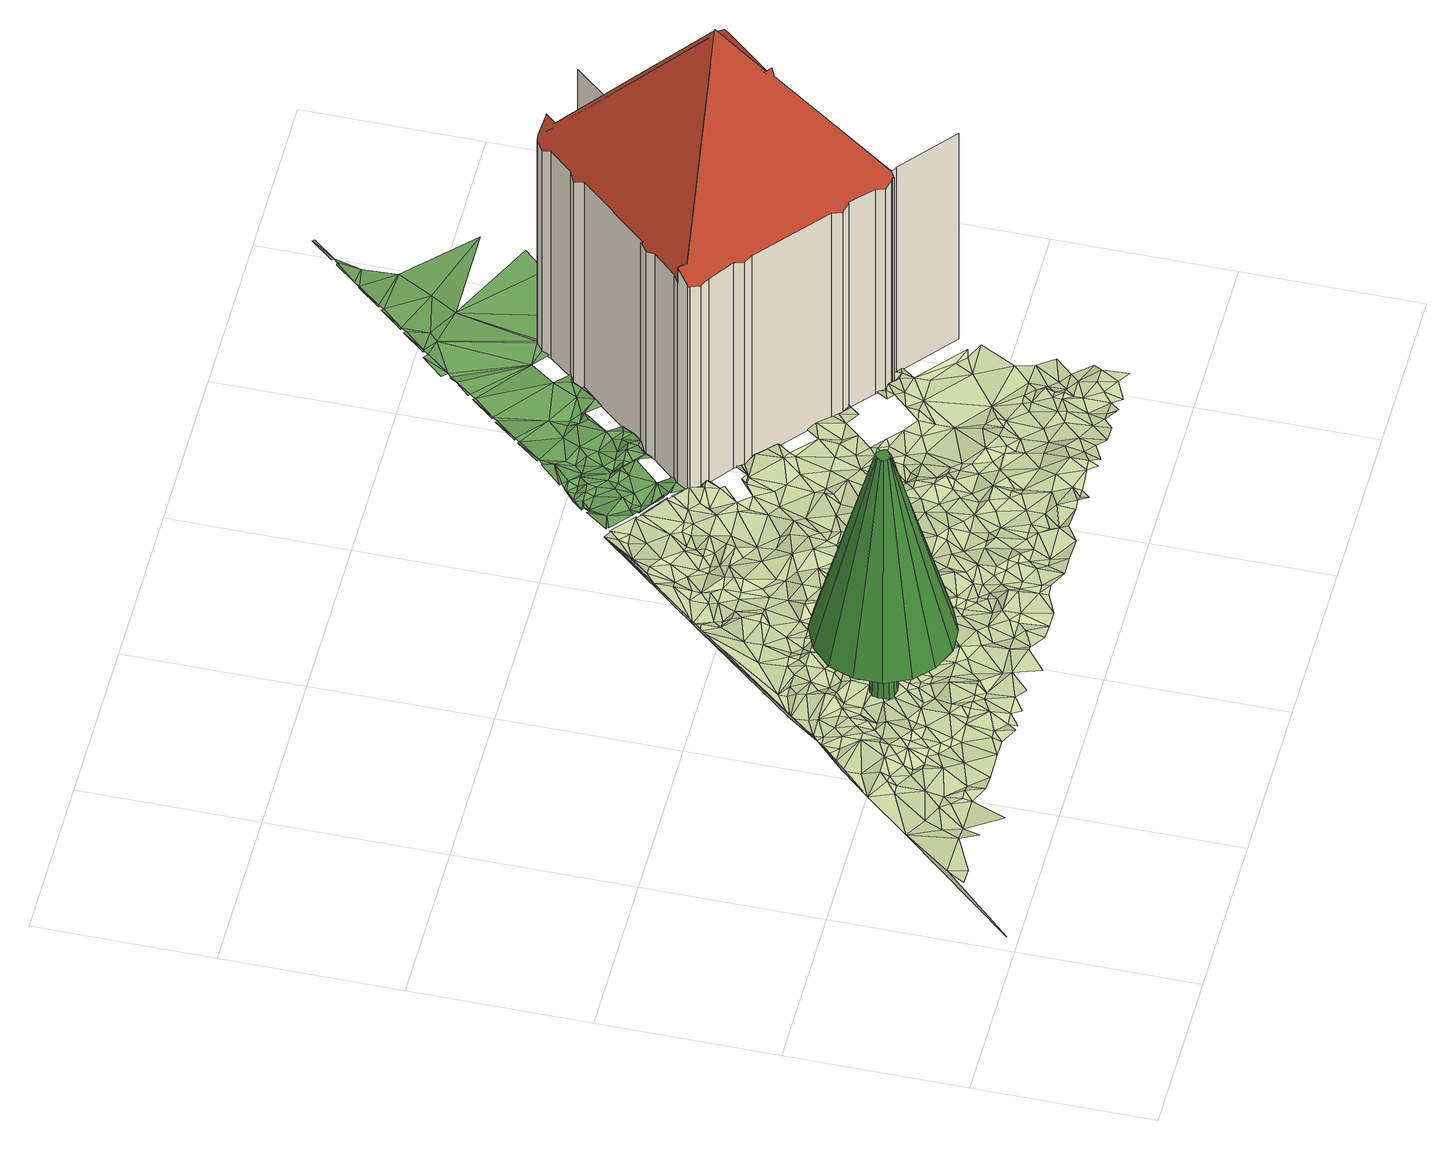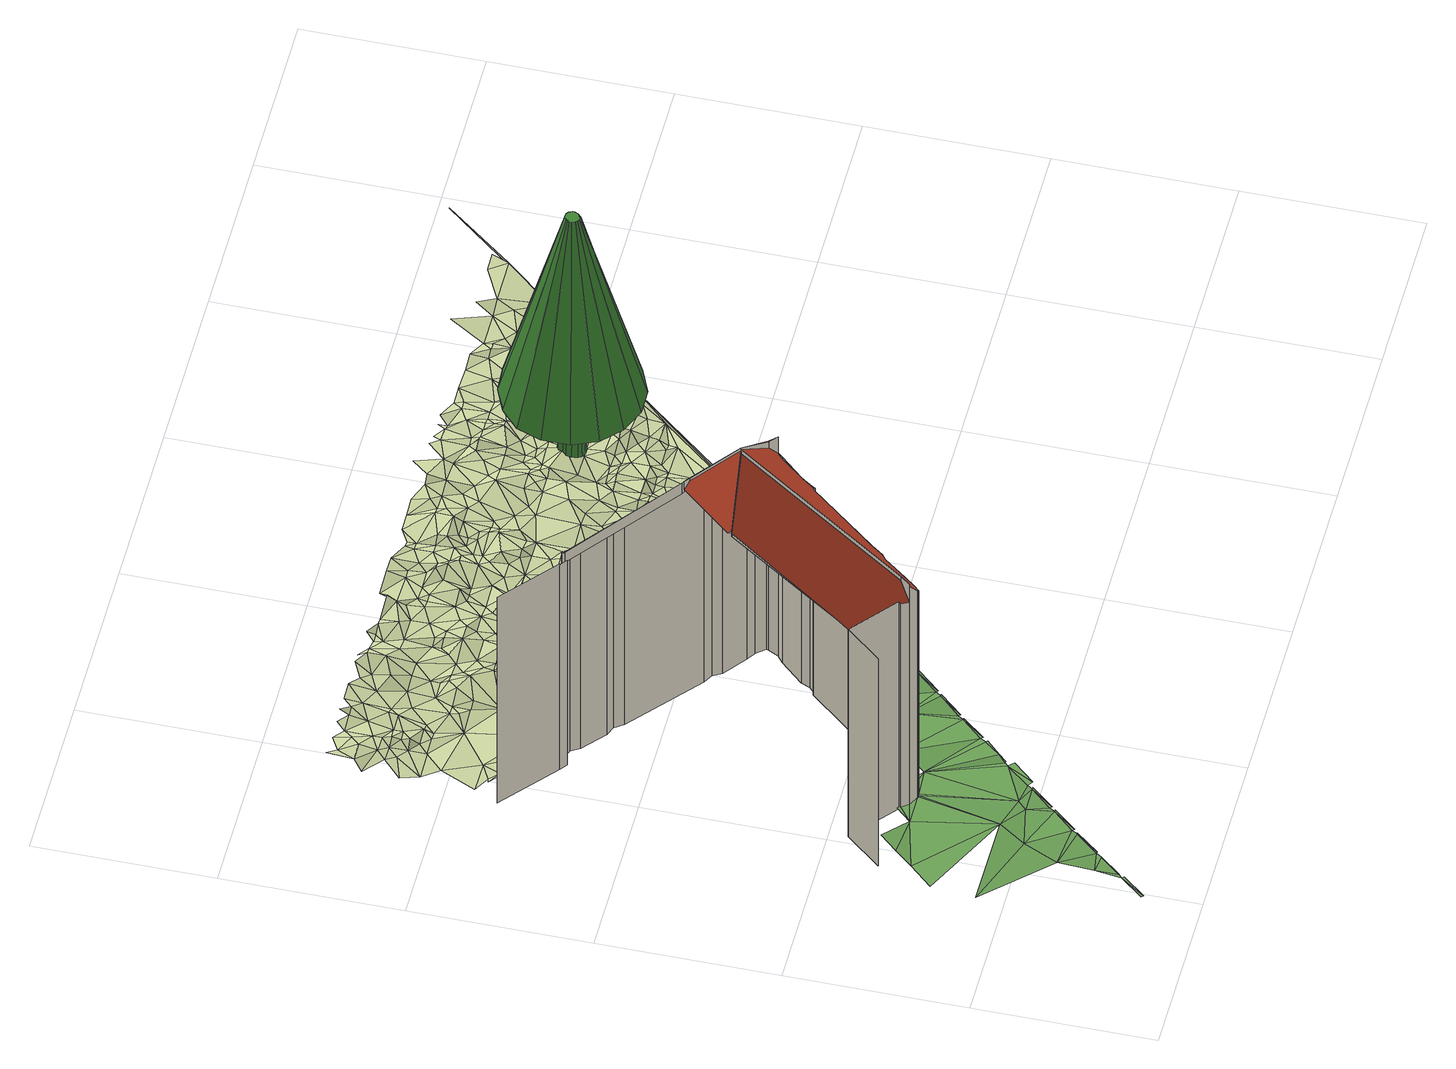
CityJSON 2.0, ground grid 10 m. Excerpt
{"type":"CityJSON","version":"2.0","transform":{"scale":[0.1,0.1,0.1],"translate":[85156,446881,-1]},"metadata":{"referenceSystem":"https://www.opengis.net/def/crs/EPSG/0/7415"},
"CityObjects":{
"tree1":{"type":"SolitaryVegetationObject","geometry":[{"type":"MultiSurface","lod":"2","boundaries":[[[0,1,2,3,4,5,6,7,8,9,10,11,12,13,14,15]],[[16,17,4,3]],[[17,18,5,4]],[[18,19,6,5]],[[19,20,7,6]],[[21,22,9,8]],[[22,23,10,9]],[[23,24,11,10]],[[24,25,12,11]],[[25,26,13,12]],[[26,27,14,13]],[[27,28,15,14]],[[28,29,0,15]],[[29,30,1,0]],[[30,31,2,1]],[[31,16,3,2]],[[19,18,17,16,31,30,29,28,27,26,25,24,23,22,21,20]],[[20,21,8,7]],[[32,33,34,35,36,37,38,39,40,41,42,43,44,45,46,47]],[[48,49,36,35]],[[49,50,37,36]],[[50,51,38,37]],[[51,52,39,38]],[[52,53,40,39]],[[53,54,41,40]],[[54,55,42,41]],[[55,56,43,42]],[[56,57,44,43]],[[57,58,45,44]],[[58,59,46,45]],[[59,60,47,46]],[[60,61,32,47]],[[61,62,33,32]],[[62,63,34,33]],[[63,48,35,34]],[[51,50,49,48,63,62,61,60,59,58,57,56,55,54,53,52]]]}]},
"building1":{"type":"Building","attributes":{"b3_dak_type":"slanted","b3_h_dak_50p":20.15,"b3_h_dak_70p":21.5,"b3_h_dak_max":52.27,"b3_h_dak_min":1.05,"b3_h_maaiveld":0.002,"b3_kas_warenhuis":false,"b3_mutatie_ahn3_ahn4":false,"b3_reconstructie_onvolledig":false,"b3_rmse_lod12":3.56,"b3_rmse_lod13":2.85,"b3_rmse_lod22":0.467,"b3_val3dity_lod12":"[]","b3_val3dity_lod13":"[]","b3_val3dity_lod22":"[303]","b3_volume_lod12":169744.66,"b3_volume_lod13":169475.98,"b3_volume_lod22":160186.91,"geconstateerd":false,"oorspronkelijkbouwjaar":1945,"status":"Pand in gebruik"},"children":["building1-1"]},
"building1-1":{"type":"BuildingPart","parents":["building1"],"geometry":[{"type":"MultiSurface","lod":"2.2","boundaries":[[[64,65,66,67]],[[68,65,64]],[[67,66,69,70]],[[71,72,73,65,68]],[[70,69,74,75]],[[76,77,72,71]],[[78,79,73,72]],[[75,74,80,81]],[[81,80,82,83]],[[84,85,79,78]],[[83,82,86,87]],[[88,89,85,84]],[[90,91,89,88]],[[92,93,91,90]],[[87,86,94,95]],[[96,97,98,99,76,71,68,64,67,70,75,81,83,87,95,100,101,102,103,104,105,106,107,108]],[[95,94,109,100]],[[99,110,77,76]],[[100,109,111,101]],[[112,113,93,92]],[[101,111,102]],[[102,111,114,103]],[[103,114,115,104]],[[104,115,116,105]],[[105,116,117,106]],[[106,117,118,107]],[[107,118,119,120,108]],[[121,122,123,124,112,92,90,88,84,78,72,77,110,125,126,127,128,129,130]],[[120,119,131,132]],[[132,131,133,134]],[[124,135,113,112]],[[134,133,136]],[[108,120,137,96]],[[123,138,135,124]],[[96,137,139,140,97]],[[97,140,141,98]],[[136,133,142,143]],[[98,141,144,110,99]],[[122,145,138,123]],[[110,144,146,147,125]],[[121,148,145,122]],[[140,149,150,144,141]],[[130,151,148,121]],[[150,152,146,144]],[[129,153,151,130]],[[128,154,153,129]],[[125,147,155,126]],[[127,156,154,128]],[[126,155,156,127]],[[157,158,156,155]],[[159,160,158,157]],[[161,159,157,155,147,146,152,162]],[[149,152,150]],[[163,152,164]],[[152,163,162]],[[161,165,160,159]],[[166,167,165,161]]],"semantics":{"surfaces":[{"type":"WallSurface","on_footprint_edge":true},{"type":"WallSurface","on_footprint_edge":false},{"type":"RoofSurface"}],"values":[0,0,0,0,0,1,0,0,0,0,0,0,0,0,0,2,0,1,0,0,0,0,0,0,0,0,0,2,0,0,0,0,1,0,1,1,0,1,0,1,0,2,0,1,0,0,1,0,0,0,0,2,1,1,1,0,0]}}]},
"landuse1":{"type":"LandUse","attributes":{"3df_class":"Terrain","bgt_fysiekvoorkomen":"open verharding","bgt_status":"bestaand","identificatienamespace":"NL.IMGeo","onbegroeidterreindeeloptalud":"false","relatievehoogteligging":0,"aantal_punten":0},"geometry":[{"type":"MultiSurface","lod":"1.2","boundaries":[[[168,169,170]],[[171,170,172]],[[173,170,171]],[[168,170,173]],[[174,173,175]],[[176,168,173]],[[174,176,173]],[[168,176,177]],[[178,176,174]],[[177,176,178]],[[179,180,174]],[[168,177,181]],[[174,182,178]],[[182,174,180]],[[181,183,168]],[[184,177,178]],[[182,185,178]],[[182,180,186]],[[184,181,177]],[[186,185,182]],[[184,178,185]],[[187,186,180]],[[187,185,186]],[[187,180,188]],[[185,187,189]],[[183,181,190]],[[188,189,187]],[[191,181,184]],[[191,190,181]],[[192,184,185]],[[188,193,189]],[[194,183,190]],[[195,191,184]],[[192,185,189]],[[196,190,191]],[[194,197,183]],[[196,191,195]],[[195,184,198]],[[196,194,190]],[[197,199,183]],[[198,184,192]],[[189,193,200]],[[192,189,200]],[[196,195,201]],[[202,194,196]],[[195,198,203]],[[204,183,199]],[[202,197,194]],[[201,195,203]],[[202,196,201]],[[203,198,205]],[[198,192,205]],[[206,200,193]],[[207,205,192]],[[203,208,201]],[[209,202,201]],[[192,200,210]],[[208,203,205]],[[197,211,199]],[[207,192,210]],[[209,201,208]],[[202,211,197]],[[204,199,212]],[[205,207,208]],[[211,212,199]],[[213,202,209]],[[200,206,214]],[[200,215,210]],[[208,207,216]],[[210,216,207]],[[213,209,208]],[[204,212,217]],[[213,218,202]],[[215,200,214]],[[217,212,219]],[[202,218,211]],[[208,216,220]],[[210,221,216]],[[219,212,211]],[[208,222,213]],[[210,215,221]],[[223,224,206]],[[222,208,220]],[[206,224,214]],[[217,225,204]],[[220,216,226]],[[216,221,226]],[[225,217,219]],[[213,227,218]],[[221,215,228]],[[225,229,204]],[[227,213,222]],[[214,228,215]],[[222,220,230]],[[218,227,211]],[[220,226,230]],[[219,211,231]],[[225,219,231]],[[223,232,224]],[[211,227,233]],[[234,229,225]],[[211,233,231]],[[221,235,226]],[[231,234,225]],[[236,214,224]],[[221,228,235]],[[228,214,236]],[[223,237,232]],[[238,227,222]],[[238,222,230]],[[229,234,239]],[[226,235,230]],[[240,233,227]],[[224,232,236]],[[231,241,234]],[[233,242,231]],[[240,227,238]],[[242,241,231]],[[240,242,233]],[[243,230,235]],[[237,244,232]],[[238,230,245]],[[230,243,245]],[[228,236,246]],[[229,239,247]],[[235,228,246]],[[248,239,234]],[[232,249,236]],[[241,248,234]],[[250,240,238]],[[242,240,251]],[[232,244,249]],[[250,251,240]],[[242,252,241]],[[253,236,249]],[[246,236,253]],[[239,248,254]],[[242,251,252]],[[244,255,256]],[[235,257,243]],[[241,258,248]],[[241,252,258]],[[239,254,247]],[[243,257,245]],[[249,244,256]],[[259,251,250]],[[235,246,257]],[[253,249,260]],[[238,261,250]],[[246,253,262]],[[245,261,238]],[[251,259,252]],[[253,260,262]],[[263,259,250]],[[248,258,264]],[[260,249,265]],[[264,258,252]],[[246,262,266]],[[252,259,264]],[[267,249,256]],[[262,260,265]],[[257,268,245]],[[261,263,250]],[[254,248,269]],[[266,262,265]],[[256,270,271]],[[267,265,249]],[[257,246,272]],[[246,266,272]],[[264,259,263]],[[248,264,273]],[[268,261,245]],[[267,256,271]],[[274,247,254]],[[275,266,265]],[[276,264,263]],[[257,272,277]],[[273,269,248]],[[275,265,267]],[[276,273,264]],[[257,277,278]],[[254,269,274]],[[257,278,268]],[[271,279,267]],[[275,267,279]],[[280,266,275]],[[266,280,272]],[[281,247,274]],[[261,282,263]],[[273,276,283]],[[277,272,284]],[[263,285,276]],[[247,281,286]],[[275,279,287]],[[273,283,269]],[[268,282,261]],[[286,288,247]],[[278,277,284]],[[280,275,287]],[[289,290,271]],[[291,274,269]],[[290,279,271]],[[282,285,263]],[[279,292,287]],[[283,276,293]],[[268,278,294]],[[283,295,269]],[[284,272,296]],[[272,280,296]],[[297,229,247]],[[291,269,295]],[[287,292,280]],[[298,278,284]],[[268,294,282]],[[276,285,293]],[[274,299,281]],[[281,300,286]],[[298,294,278]],[[299,274,291]],[[279,301,292]],[[288,286,300]],[[284,302,298]],[[280,292,303]],[[283,304,295]],[[302,284,296]],[[279,290,301]],[[299,300,281]],[[280,303,296]],[[293,304,283]],[[299,291,295]],[[282,305,285]],[[294,305,282]],[[303,292,306]],[[285,305,293]],[[292,301,306]],[[296,307,302]],[[307,296,303]],[[298,308,294]],[[302,308,298]],[[300,309,288]],[[310,295,304]],[[302,307,308]],[[311,299,295]],[[299,309,300]],[[303,306,312]],[[307,303,312]],[[293,313,304]],[[305,313,293]],[[310,311,295]],[[314,315,290]],[[308,316,294]],[[317,306,301]],[[318,305,294]],[[307,319,308]],[[297,247,288]],[[309,320,288]],[[301,290,321]],[[304,313,310]],[[307,312,319]],[[299,322,309]],[[311,322,299]],[[312,306,317]],[[319,323,308]],[[294,316,318]],[[308,323,316]],[[324,311,310]],[[325,288,320]],[[313,324,310]],[[290,315,321]],[[313,305,326]],[[327,319,312]],[[319,327,323]],[[322,320,309]],[[301,328,317]],[[326,305,318]],[[324,329,311]],[[330,316,323]],[[331,324,313]],[[301,321,328]],[[323,327,330]],[[312,317,332]],[[327,312,332]],[[333,322,311]],[[322,334,320]],[[331,329,324]],[[326,331,313]],[[316,335,318]],[[329,333,311]],[[316,330,335]],[[321,315,336]],[[337,330,327]],[[333,334,322]],[[334,338,320]],[[328,332,317]],[[339,329,331]],[[338,325,320]],[[326,318,335]],[[339,331,326]],[[332,340,327]],[[337,327,340]],[[297,288,325]],[[339,341,329]],[[329,341,333]],[[334,342,338]],[[321,336,343]],[[344,328,321]],[[335,330,345]],[[333,342,334]],[[345,330,337]],[[339,326,346]],[[338,342,347]],[[344,321,343]],[[338,348,325]],[[339,346,341]],[[345,337,340]],[[349,332,328]],[[333,350,342]],[[347,348,338]],[[335,351,326]],[[352,343,336]],[[341,353,333]],[[336,354,352]],[[342,350,347]],[[340,332,355]],[[344,349,328]],[[325,348,356]],[[346,353,341]],[[353,350,333]],[[351,346,326]],[[335,345,357]],[[345,340,355]],[[343,358,344]],[[350,359,347]],[[359,348,347]],[[357,351,335]],[[360,350,353]],[[352,361,343]],[[358,349,344]],[[354,362,352]],[[332,349,363]],[[353,346,364]],[[356,297,325]],[[350,360,359]],[[332,363,355]],[[343,365,358]],[[351,366,346]],[[361,365,343]],[[364,360,353]],[[346,366,364]],[[345,355,367]],[[352,362,361]],[[345,367,357]],[[348,368,356]],[[369,359,360]],[[364,369,360]],[[359,370,348]],[[371,349,358]],[[362,372,361]],[[373,229,297]],[[357,374,351]],[[361,372,365]],[[369,364,375]],[[364,366,375]],[[366,351,376]],[[365,377,358]],[[369,378,359]],[[370,368,348]],[[355,363,367]],[[371,363,349]],[[379,369,375]],[[380,297,356]],[[351,374,376]],[[366,376,375]],[[365,372,377]],[[378,370,359]],[[381,372,362]],[[378,369,379]],[[382,356,368]],[[377,383,358]],[[380,356,382]],[[383,371,358]],[[357,367,384]],[[385,379,375]],[[357,384,374]],[[375,376,386]],[[385,378,379]],[[387,376,374]],[[386,385,375]],[[388,367,363]],[[368,370,389]],[[390,297,380]],[[363,371,391]],[[383,392,371]],[[393,377,372]],[[370,378,394]],[[382,368,389]],[[395,380,382]],[[390,396,297]],[[376,387,386]],[[377,397,383]],[[398,378,385]],[[391,371,392]],[[395,399,380]],[[381,400,372]],[[401,390,380]],[[374,384,387]],[[389,370,394]],[[383,402,392]],[[388,363,391]],[[399,401,380]],[[403,395,382]],[[401,396,390]],[[389,403,382]],[[404,385,386]],[[403,399,395]],[[405,402,383]],[[406,391,392]],[[384,367,407]],[[398,385,404]],[[393,372,400]],[[405,383,397]],[[407,367,388]],[[397,377,408]],[[406,392,402]],[[409,386,387]],[[394,403,389]],[[398,410,378]],[[377,393,408]],[[410,394,378]],[[411,388,391]],[[391,406,411]],[[409,387,384]],[[404,386,409]],[[381,412,400]],[[413,401,399]],[[414,406,402]],[[401,415,396]],[[413,399,403]],[[414,402,405]],[[398,404,416]],[[411,417,388]],[[418,297,396]],[[419,403,394]],[[420,405,397]],[[410,398,416]],[[420,397,408]],[[409,384,421]],[[414,405,420]],[[417,407,388]],[[422,404,409]],[[408,393,423]],[[401,413,415]],[[423,393,400]],[[412,424,400]],[[411,406,425]],[[419,413,403]],[[415,426,396]],[[394,410,427]],[[428,416,404]],[[406,414,425]],[[407,429,384]],[[419,394,427]],[[430,423,400]],[[408,431,420]],[[430,400,424]],[[431,408,423]],[[429,421,384]],[[428,404,422]],[[432,417,411]],[[433,414,420]],[[422,409,434]],[[434,409,421]],[[435,410,416]],[[426,436,396]],[[437,423,430]],[[432,407,417]],[[437,431,423]],[[413,438,415]],[[433,420,431]],[[414,433,425]],[[435,416,428]],[[430,424,439]],[[440,419,427]],[[441,411,425]],[[442,413,419]],[[441,432,411]],[[415,443,426]],[[407,444,429]],[[396,436,418]],[[438,443,415]],[[413,442,438]],[[445,427,410]],[[446,433,431]],[[407,432,447]],[[440,427,448]],[[440,442,419]],[[437,430,449]],[[450,431,437]],[[434,421,451]],[[426,443,452]],[[407,453,444]],[[421,429,451]],[[407,447,453]],[[445,410,435]],[[439,449,430]],[[442,443,438]],[[450,446,431]],[[436,426,452]],[[445,448,427]],[[448,454,440]],[[455,428,422]],[[455,422,434]],[[456,442,440]],[[425,433,457]],[[444,458,429]],[[441,425,459]],[[460,447,432]],[[441,460,432]],[[440,454,456]],[[457,433,446]],[[461,443,442]],[[462,450,437]],[[455,435,428]],[[449,462,437]],[[451,429,458]],[[446,450,463]],[[444,453,464]],[[452,443,465]],[[466,454,448]],[[456,461,442]],[[459,425,457]],[[439,467,449]],[[436,452,468]],[[458,444,464]],[[469,434,451]],[[470,460,441]],[[446,463,457]],[[459,470,441]],[[448,445,466]],[[471,445,435]],[[472,467,439]],[[436,468,418]],[[450,473,463]],[[474,443,461]],[[450,462,473]],[[469,455,434]],[[447,475,453]],[[452,465,468]],[[447,460,475]],[[455,471,435]],[[373,297,418]],[[462,449,476]],[[449,467,476]],[[451,458,469]],[[477,456,454]],[[453,478,464]],[[443,474,465]],[[456,477,461]],[[418,468,479]],[[464,478,458]],[[475,460,470]],[[462,480,473]],[[481,467,472]],[[476,480,462]],[[482,470,459]],[[482,459,457]],[[481,476,467]],[[454,466,483]],[[453,475,478]],[[463,484,457]],[[466,445,485]],[[474,461,486]],[[463,473,484]],[[468,487,479]],[[445,471,485]],[[486,461,477]],[[468,465,488]],[[480,489,473]],[[454,483,477]],[[490,465,474]],[[482,475,470]],[[469,458,491]],[[455,469,492]],[[493,480,476]],[[493,476,481]],[[458,478,491]],[[487,468,488]],[[471,455,494]],[[465,490,488]],[[495,481,472]],[[496,482,457]],[[490,474,497]],[[474,486,497]],[[473,489,484]],[[466,485,483]],[[489,480,493]],[[484,496,457]],[[469,498,492]],[[455,492,494]],[[485,471,494]],[[479,487,499]],[[487,488,500]],[[469,491,498]],[[497,501,490]],[[502,478,475]],[[477,483,503]],[[479,373,418]],[[482,504,475]],[[490,505,488]],[[477,506,486]],[[507,493,481]],[[499,487,500]],[[486,508,497]],[[493,509,489]],[[510,491,478]],[[496,504,482]],[[511,484,489]],[[501,505,490]],[[488,505,500]],[[495,512,481]],[[477,503,506]],[[489,509,511]],[[513,496,484]],[[514,483,485]],[[508,501,497]],[[478,502,510]],[[492,515,494]],[[492,498,515]],[[475,504,516]],[[512,507,481]],[[491,510,498]],[[502,475,516]],[[511,513,484]],[[517,503,483]],[[518,508,486]],[[507,509,493]],[[518,486,506]],[[485,494,519]],[[500,520,499]],[[479,499,373]],[[517,483,514]],[[508,521,501]],[[522,504,496]],[[523,505,501]],[[513,524,496]],[[525,494,515]],[[521,523,501]],[[498,510,526]],[[506,503,517]],[[511,527,513]],[[512,495,528]],[[514,485,529]],[[507,530,509]],[[505,531,500]],[[509,532,511]],[[519,494,525]],[[522,496,524]],[[533,505,523]],[[510,502,526]],[[504,522,516]],[[515,498,534]],[[529,485,519]],[[530,532,509]],[[531,520,500]],[[511,532,527]],[[520,535,499]],[[536,507,512]],[[527,524,513]],[[498,526,534]],[[537,521,508]],[[507,538,530]],[[539,502,516]],[[518,537,508]],[[499,535,540]],[[537,523,521]],[[536,538,507]],[[517,514,541]],[[505,533,531]],[[525,515,542]],[[518,506,543]],[[543,506,517]],[[538,532,530]],[[519,525,544]],[[373,499,540]],[[514,529,541]],[[545,533,523]],[[546,526,502]],[[547,512,528]],[[515,534,542]],[[548,536,512]],[[549,522,524]],[[544,525,550]],[[520,551,535]],[[539,546,502]],[[522,552,516]],[[543,537,518]],[[537,545,523]],[[525,542,550]],[[527,553,524]],[[532,553,527]],[[548,538,536]],[[540,535,551]],[[526,554,534]],[[533,555,531]],[[552,539,516]],[[545,555,533]],[[519,556,529]],[[519,544,556]],[[557,532,538]],[[554,526,546]],[[524,553,549]],[[551,558,540]],[[529,556,541]],[[540,558,373]],[[559,548,512]],[[522,549,560]],[[512,547,559]],[[531,561,520]],[[562,517,541]],[[551,520,561]],[[532,563,553]],[[545,537,564]],[[548,557,538]],[[534,565,542]],[[517,566,543]],[[551,567,558]],[[544,550,568]],[[532,557,563]],[[560,552,522]],[[550,542,565]],[[555,569,531]],[[545,564,555]],[[570,534,554]],[[546,539,571]],[[554,546,572]],[[543,573,537]],[[568,556,544]],[[549,553,560]],[[571,539,552]],[[567,551,574]],[[555,564,569]],[[573,564,537]],[[534,570,565]],[[556,562,541]],[[571,572,546]],[[568,550,565]],[[575,559,547]],[[569,576,531]],[[554,572,570]],[[566,517,562]],[[553,563,577]],[[561,574,551]],[[561,531,576]],[[557,578,563]],[[566,573,543]],[[548,579,557]],[[559,579,548]],[[553,580,560]],[[581,552,560]],[[577,582,553]],[[583,570,572]],[[569,564,584]],[[572,571,583]],[[563,578,577]],[[585,556,568]],[[553,582,580]],[[586,587,575]],[[588,571,552]],[[584,564,573]],[[589,559,575]],[[557,590,578]],[[581,588,552]],[[580,581,560]],[[591,565,570]],[[562,556,585]],[[557,579,590]],[[589,575,587]],[[569,592,576]],[[586,593,587]],[[570,583,594]],[[589,579,559]],[[583,571,594]],[[568,565,595]],[[592,569,584]],[[577,596,582]],[[597,566,562]],[[578,596,577]],[[566,598,573]],[[592,599,576]],[[600,584,573]],[[582,601,580]],[[588,594,571]],[[578,590,602]],[[603,600,573]],[[589,587,593]],[[603,573,598]],[[597,598,566]],[[580,604,581]],[[596,578,602]],[[596,601,582]],[[591,595,565]],[[605,585,568]],[[579,606,590]],[[581,607,588]],[[590,606,602]],[[601,604,580]],[[599,592,608]],[[597,562,609]],[[562,585,609]],[[581,604,607]],[[588,610,594]],[[611,591,570]],[[612,592,584]],[[602,613,596]],[[606,613,602]],[[568,595,605]],[[589,614,579]],[[609,598,597]],[[594,611,570]],[[615,589,593]],[[588,607,610]],[[606,579,614]],[[616,584,600]],[[617,603,598]],[[600,603,618]],[[601,619,604]],[[612,584,616]],[[595,591,620]],[[585,621,609]],[[614,589,615]],[[622,596,613]],[[594,610,623]],[[606,622,613]],[[624,601,596]],[[617,618,603]],[[604,625,607]],[[607,626,610]],[[611,620,591]],[[619,625,604]],[[617,598,627]],[[605,628,585]],[[616,629,612]],[[628,621,585]],[[616,600,618]],[[601,624,619]],[[610,626,623]],[[607,630,626]],[[620,631,595]],[[614,632,606]],[[607,625,630]],[[632,622,606]],[[631,605,595]],[[633,596,622]],[[621,634,609]],[[619,635,625]],[[614,615,636]],[[611,631,620]],[[637,623,626]],[[638,615,639]],[[633,624,596]],[[637,626,630]],[[617,640,618]],[[625,635,630]],[[623,641,594]],[[618,642,616]],[[643,644,616]],[[636,615,638]],[[634,645,609]],[[616,642,643]],[[594,641,611]],[[632,614,636]],[[619,646,635]],[[642,618,640]],[[646,619,624]],[[628,647,621]],[[640,617,648]],[[632,633,622]],[[649,605,631]],[[647,634,621]],[[649,628,605]],[[635,650,630]],[[637,651,623]],[[652,637,630]],[[642,640,648]],[[631,611,653]],[[654,645,634]],[[646,650,635]],[[654,634,647]],[[655,646,624]],[[630,650,652]],[[638,656,636]],[[656,638,657]],[[633,658,624]],[[653,649,631]],[[651,659,623]],[[636,660,632]],[[652,651,637]],[[624,658,655]],[[653,611,641]],[[646,661,650]],[[632,662,633]],[[646,655,661]],[[663,647,628]],[[664,641,623]],[[647,665,654]],[[649,663,628]],[[633,666,658]],[[623,659,664]],[[667,636,656]],[[668,656,657]],[[667,660,636]],[[632,660,662]],[[651,652,659]],[[662,666,633]],[[654,665,669]],[[655,670,661]],[[655,658,670]],[[650,661,671]],[[647,672,665]],[[650,671,652]],[[673,653,641]],[[653,674,649]],[[666,670,658]],[[659,652,675]],[[676,647,663]],[[677,641,664]],[[647,676,672]],[[674,663,649]],[[665,672,669]],[[662,678,666]],[[674,653,673]],[[666,679,670]],[[659,675,664]],[[677,680,641]],[[667,656,681]],[[678,679,666]],[[681,656,668]],[[667,682,660]],[[652,671,675]],[[641,680,673]],[[682,662,660]],[[668,683,681]],[[684,677,664]],[[674,685,663]],[[686,678,662]],[[667,681,682]],[[679,687,670]],[[688,672,676]],[[664,675,689]],[[676,663,690]],[[686,679,678]],[[677,691,680]],[[661,670,692]],[[676,693,688]],[[662,682,686]],[[684,691,677]],[[694,663,685]],[[684,664,689]],[[661,692,671]],[[693,676,690]],[[695,673,680]],[[694,690,663]],[[686,687,679]],[[696,674,673]],[[671,697,675]],[[696,685,674]],[[698,681,683]],[[670,687,699]],[[691,684,700]],[[701,693,690]],[[683,702,698]],[[703,680,691]],[[696,673,695]],[[689,700,684]],[[701,694,685]],[[689,675,704]],[[705,682,681]],[[682,706,686]],[[680,703,695]],[[701,690,694]],[[675,697,704]],[[707,687,686]],[[699,692,670]],[[692,697,671]],[[698,705,681]],[[682,705,706]],[[700,689,704]],[[707,699,687]],[[708,696,695]],[[698,702,709]],[[708,695,703]],[[706,710,686]],[[710,707,686]],[[707,711,699]],[[705,698,712]],[[699,711,692]],[[708,713,696]],[[714,698,709]],[[697,715,704]],[[692,716,697]],[[708,703,717]],[[705,718,706]],[[719,709,720]],[[716,715,697]],[[707,721,711]],[[712,698,714]],[[707,710,721]],[[713,722,696]],[[714,709,719]],[[705,712,718]],[[713,708,717]],[[710,706,723]],[[723,706,718]],[[711,724,692]],[[725,715,716]],[[721,724,711]],[[714,719,726]],[[726,719,727]],[[710,724,721]],[[712,728,718]],[[713,729,722]],[[712,714,728]],[[730,716,692]],[[731,713,717]],[[710,723,732]],[[723,718,733]],[[734,717,735]],[[736,715,725]],[[731,717,734]],[[731,729,713]],[[732,724,710]],[[726,737,714]],[[730,725,716]],[[718,738,733]],[[718,728,738]],[[730,692,724]],[[728,714,737]],[[732,723,733]],[[734,735,739]],[[731,734,740]],[[734,739,740]],[[736,725,730]],[[735,741,739]],[[742,726,743]],[[742,737,726]],[[744,728,737]],[[739,741,740]],[[738,728,745]],[[746,732,733]],[[732,746,724]],[[728,744,745]],[[733,738,747]],[[748,738,745]],[[736,730,749]],[[750,746,733]],[[738,748,747]],[[751,736,749]],[[752,737,742]],[[747,750,733]],[[753,742,743]],[[744,754,745]],[[737,755,744]],[[745,754,748]],[[756,724,746]],[[755,737,752]],[[751,757,758]],[[753,752,742]],[[754,744,755]],[[747,748,759]],[[748,754,759]],[[747,759,750]],[[756,746,750]],[[724,760,730]],[[757,761,758]],[[749,762,751]],[[749,730,763]],[[757,751,762]],[[750,759,756]],[[759,754,764]],[[765,761,757]],[[753,766,752]],[[767,754,755]],[[755,752,766]],[[762,765,757]],[[724,756,768]],[[764,754,767]],[[762,749,769]],[[770,763,730]],[[753,771,766]],[[769,749,763]],[[760,770,730]],[[772,765,762]],[[760,724,768]],[[762,769,772]],[[773,756,759]],[[767,755,774]],[[759,764,773]],[[766,774,755]],[[772,769,775]],[[775,776,772]],[[769,763,777]],[[769,777,775]],[[778,764,767]],[[779,775,777]],[[779,780,775]],[[781,763,770]],[[756,773,768]],[[777,763,782]],[[760,781,770]],[[778,773,764]],[[779,777,783]],[[783,780,779]],[[777,782,783]],[[782,784,783]],[[785,781,760]],[[786,763,781]],[[768,787,760]],[[787,785,760]],[[786,781,785]]]}]},
"plantcover1":{"type":"PlantCover","attributes":{"3df_class":"Forest","bgt_fysiekvoorkomen":"groenvoorziening","bgt_status":"bestaand","identificatienamespace":"NL.IMGeo","begroeidterreindeeloptalud":"false","plus_fysiekvoorkomen":"gras- en kruidachtigen","relatievehoogteligging":0,"aantal_punten":0},"geometry":[{"type":"MultiSurface","lod":"1.2","boundaries":[[[788,789,790]],[[790,791,788]],[[790,789,792]],[[790,793,791]],[[794,790,792]],[[795,796,797]],[[792,797,794]],[[793,790,798]],[[798,790,799]],[[797,796,794]],[[795,800,796]],[[790,794,801]],[[799,790,801]],[[800,795,802]],[[798,799,803]],[[796,804,794]],[[800,804,796]],[[805,794,804]],[[803,799,806]],[[806,807,803]],[[800,802,808]],[[794,805,801]],[[808,809,800]],[[810,809,808]],[[807,806,811]],[[805,804,812]],[[813,799,801]],[[806,799,813]],[[804,800,814]],[[801,805,812]],[[809,814,800]],[[815,807,811]],[[810,816,817]],[[814,809,810]],[[814,812,804]],[[806,818,811]],[[801,812,819]],[[801,819,813]],[[818,806,813]],[[817,816,820]],[[821,811,818]],[[814,810,817]],[[822,811,821]],[[813,823,818]],[[813,819,823]],[[811,822,815]],[[819,812,824]],[[817,820,825]],[[821,818,826]],[[818,823,826]],[[812,814,827]],[[828,815,822]],[[823,819,829]],[[822,821,830]],[[824,812,827]],[[817,831,814]],[[819,824,829]],[[821,826,830]],[[831,817,825]],[[832,828,822]],[[823,829,826]],[[832,822,830]],[[833,828,832]],[[829,824,834]],[[835,830,826]],[[829,835,826]],[[824,827,834]],[[832,830,835]],[[829,834,836]],[[814,837,827]],[[836,835,829]],[[838,839,833]],[[827,840,834]],[[833,832,838]],[[841,832,835]],[[836,834,840]],[[836,841,835]],[[827,837,840]],[[840,842,836]],[[838,832,841]],[[843,841,836]],[[843,836,842]],[[844,839,838]],[[840,837,845]],[[846,842,840]],[[840,845,846]],[[847,841,843]],[[843,842,848]],[[842,846,848]],[[837,849,845]],[[850,838,841]],[[847,850,841]],[[851,844,838]],[[845,852,846]],[[837,853,849]],[[838,854,851]],[[855,847,843]],[[845,849,852]],[[846,852,848]],[[856,838,850]],[[856,854,838]],[[843,848,857]],[[855,850,847]],[[848,852,858]],[[855,843,857]],[[849,853,859]],[[852,849,860]],[[857,848,858]],[[860,849,859]],[[861,856,850]],[[861,850,855]],[[858,852,862]],[[862,852,860]],[[863,864,854]],[[861,855,857]],[[865,854,856]],[[860,859,866]],[[862,860,866]],[[867,858,862]],[[868,857,858]],[[869,866,859]],[[865,856,861]],[[867,862,866]],[[870,863,854]],[[867,868,858]],[[854,865,870]],[[861,857,871]],[[866,869,872]],[[869,873,872]],[[871,857,868]],[[872,867,866]],[[874,868,867]],[[874,867,872]],[[871,868,874]],[[861,875,865]],[[872,873,876]],[[875,861,871]],[[876,874,872]],[[876,871,874]],[[877,870,865]],[[878,870,877]],[[879,880,878]],[[881,865,875]],[[875,871,882]],[[877,865,881]],[[878,877,883]],[[882,871,884]],[[878,883,879]],[[881,875,885]],[[885,875,882]],[[877,881,886]],[[886,881,885]],[[885,882,884]],[[883,877,887]],[[888,886,885]],[[888,885,884]],[[889,877,886]],[[890,888,884]],[[889,886,888]],[[891,890,884]],[[892,893,887]],[[894,887,877]],[[889,888,890]],[[894,877,889]],[[892,887,895]],[[890,891,896]],[[887,894,895]],[[889,890,897]],[[897,890,896]],[[898,889,897]],[[894,889,898]],[[899,900,901]],[[902,898,897]],[[903,899,895]],[[894,898,904]],[[895,894,903]],[[904,898,902]],[[899,903,900]],[[900,905,906]],[[905,900,903]],[[907,905,903]],[[908,909,907]],[[903,910,911]],[[908,907,912]],[[903,913,907]],[[914,903,911]],[[913,912,907]],[[914,913,903]],[[915,912,913]],[[916,913,914]],[[917,915,918]],[[919,915,913]],[[918,915,920]],[[915,919,920]],[[921,922,923]],[[916,924,925]],[[926,924,927]],[[913,916,925]],[[926,927,921]],[[923,926,921]],[[919,928,920]],[[919,913,925]],[[926,925,924]],[[929,930,928]],[[931,928,919]],[[932,929,928]],[[931,919,925]],[[931,932,928]],[[933,934,926]],[[925,926,935]],[[936,937,938]],[[934,935,926]],[[932,939,938]],[[939,932,931]],[[940,936,938]],[[938,939,940]],[[941,931,925]],[[925,935,942]],[[940,943,944]],[[939,943,940]],[[941,939,931]],[[943,945,944]],[[945,946,944]],[[945,943,947]],[[948,949,947]],[[950,948,947]]]}]}
},
"vertices":[
[165,113,186],[163,113,186],[162,112,186],[161,111,186],[160,109,186],[160,108,186],[161,106,186],[162,105,186],[163,105,186],[165,105,186],[166,106,186],[167,107,186],[168,108,186],[168,109,186],[167,111,186],[166,112,186],[131,130,56],[126,116,56],[126,100,56],[132,86,56],[143,76,56],[157,70,56],[172,71,56],[186,77,56],[197,87,56],[202,101,56],[202,117,56],[196,131,56],[185,141,56],[171,147,56],[156,147,56],[142,141,56],[165,114,75],[163,114,75],[161,113,75],[159,112,75],[159,109,75],[159,108,75],[159,106,75],[161,104,75],[163,103,75],[165,103,75],[167,104,75],[168,106,75],[169,108,75],[169,110,75],[168,112,75],[167,113,75],[157,113,10],[156,110,10],[156,107,10],[157,104,10],[160,102,10],[163,101,10],[165,101,10],[168,102,10],[170,105,10],[172,107,10],[172,110,10],[170,113,10],[168,115,10],[165,116,10],[162,116,10],[159,115,10],
[278,240,164],[278,240,10],[278,239,10],[278,239,164],[278,240,165],[282,234,10],[282,234,162],[281,246,174],[281,246,162],[281,246,10],[287,231,10],[287,231,163],[285,242,174],[285,242,169],[285,249,164],[285,249,10],[300,221,10],[300,221,164],[303,216,10],[303,216,162],[297,262,164],[297,262,10],[308,213,10],[308,213,163],[299,267,162],[299,267,10],[303,271,164],[303,271,10],[304,270,164],[304,270,10],[347,180,10],[347,180,163],[375,217,228],[377,219,232],[374,221,232],[372,248,259],[351,175,161],[356,173,163],[356,173,164],[369,162,163],[372,157,161],[377,155,163],[378,155,164],[378,154,164],[380,156,167],[351,175,10],[372,248,258],[356,173,10],[337,309,165],[337,309,10],[369,162,10],[372,157,10],[377,155,10],[378,155,10],[378,154,10],[380,156,10],[380,156,159],[357,336,162],[355,331,165],[344,318,164],[339,315,162],[365,331,176],[370,337,176],[370,337,175],[364,340,166],[363,340,165],[362,340,164],[382,158,10],[382,158,163],[386,155,10],[386,155,163],[339,315,10],[386,155,164],[375,217,220],[344,318,10],[377,219,224],[377,219,226],[374,221,230],[417,129,10],[417,129,164],[372,248,257],[355,331,10],[372,248,255],[365,331,173],[357,336,10],[402,248,226],[402,250,228],[362,340,10],[402,250,226],[363,340,10],[364,340,10],[370,337,163],[370,337,10],[373,333,164],[373,333,10],[373,332,165],[373,332,10],[398,311,165],[398,306,170],[402,250,224],[403,251,226],[398,311,10],[415,331,165],[415,331,10],
[65,73,11],[8,6,9],[43,46,13],[48,36,11],[38,36,12],[68,46,12],[78,46,9],[73,36,12],[73,56,11],[78,66,10],[88,61,11],[88,26,12],[98,46,9],[93,86,10],[93,56,10],[88,99,10],[98,71,11],[98,61,9],[98,51,10],[103,51,11],[108,41,10],[108,51,9],[98,91,13],[98,86,11],[118,66,9],[118,41,8],[103,96,14],[108,81,10],[103,91,12],[103,106,10],[113,76,11],[103,116,10],[123,56,10],[113,86,11],[113,96,15],[113,81,9],[113,127,13],[118,76,9],[133,41,10],[123,76,10],[123,86,14],[118,91,13],[128,71,8],[123,111,14],[108,121,10],[123,96,14],[138,61,9],[133,66,9],[128,76,11],[113,126,10],[123,101,15],[118,121,10],[128,86,14],[133,71,11],[128,91,15],[143,41,9],[143,46,11],[118,131,10],[133,81,12],[128,101,12],[138,66,11],[118,133,13],[133,86,17],[123,121,14],[148,46,11],[128,111,14],[123,131,11],[143,81,11],[148,61,12],[153,36,9],[138,101,15],[123,136,11],[133,106,12],[128,126,14],[133,116,13],[143,86,12],[158,41,7],[143,91,14],[153,71,13],[133,151,10],[133,136,13],[158,51,14],[138,106,12],[138,111,13],[138,121,13],[153,61,12],[133,141,11],[158,36,7],[163,41,10],[153,86,13],[138,126,13],[143,116,11],[158,61,14],[153,106,13],[158,66,15],[148,116,11],[143,126,14],[163,61,14],[158,71,15],[168,56,12],[158,101,12],[148,136,17],[168,36,8],[173,41,12],[163,81,11],[148,131,17],[148,146,14],[168,61,14],[148,126,12],[158,86,12],[163,96,14],[173,56,11],[173,76,15],[148,151,13],[163,111,15],[153,131,14],[168,91,12],[163,116,13],[148,156,10],[173,61,17],[148,161,10],[178,36,13],[188,46,14],[153,141,13],[178,61,14],[163,126,14],[168,106,17],[158,136,11],[173,86,11],[183,211,10],[168,96,14],[158,146,13],[153,156,12],[188,51,12],[173,91,11],[178,76,14],[163,131,12],[168,116,13],[183,66,13],[178,86,11],[178,96,12],[163,156,11],[168,136,12],[168,141,14],[188,76,14],[173,131,14],[193,31,14],[203,41,17],[183,101,16],[193,71,13],[183,116,14],[183,91,12],[168,161,11],[203,51,15],[168,151,14],[183,96,13],[173,136,15],[168,176,10],[183,126,11],[188,91,14],[203,66,14],[178,136,15],[188,101,13],[178,131,13],[198,76,16],[178,151,14],[173,156,12],[188,111,13],[208,41,14],[193,96,14],[173,161,13],[183,131,11],[198,91,13],[183,136,14],[178,156,11],[213,51,13],[208,61,12],[198,101,13],[188,136,12],[178,161,11],[178,176,13],[213,71,14],[183,156,10],[198,131,14],[218,46,15],[188,151,14],[218,36,12],[208,96,11],[178,186,13],[203,116,16],[218,66,13],[188,166,11],[188,156,13],[223,51,14],[228,36,10],[218,91,13],[193,151,14],[223,56,15],[198,141,11],[213,101,11],[193,181,14],[193,156,14],[193,176,12],[223,81,12],[228,51,16],[235,274,12],[208,126,13],[198,151,11],[203,141,13],[228,61,16],[198,161,14],[198,156,13],[188,201,10],[238,36,10],[193,191,15],[228,66,13],[218,126,15],[203,156,13],[208,146,14],[213,136,11],[228,96,14],[198,181,15],[188,211,10],[228,86,12],[228,81,12],[243,56,16],[203,181,13],[193,196,13],[188,216,9],[238,66,13],[208,161,17],[193,201,9],[248,46,12],[193,206,8],[233,76,13],[198,196,13],[213,151,16],[238,71,12],[233,81,14],[233,106,12],[243,61,16],[218,141,11],[213,171,12],[233,86,15],[248,41,12],[203,206,12],[238,76,12],[203,211,10],[213,161,15],[233,101,12],[208,241,13],[208,196,12],[243,71,11],[228,131,13],[223,146,11],[248,56,13],[253,41,14],[248,81,11],[203,221,10],[213,181,12],[223,156,15],[233,126,12],[253,46,13],[248,66,14],[243,101,16],[248,76,11],[228,141,13],[223,166,15],[208,231,13],[253,56,13],[208,211,13],[263,36,14],[213,196,12],[248,91,17],[213,206,12],[208,216,12],[238,121,14],[228,176,10],[253,71,14],[243,106,12],[218,186,12],[263,51,14],[258,66,14],[238,136,14],[208,221,12],[243,116,12],[218,196,17],[238,161,13],[218,201,17],[258,81,15],[243,126,14],[253,86,13],[248,101,15],[218,206,16],[263,61,16],[258,71,16],[243,121,14],[218,226,11],[228,181,10],[268,46,12],[213,231,11],[243,141,12],[253,96,14],[233,171,13],[273,36,15],[263,66,17],[223,216,11],[258,106,13],[268,56,13],[228,206,14],[253,121,12],[213,246,14],[268,61,18],[273,46,12],[263,96,14],[238,191,11],[273,81,12],[243,176,15],[228,211,13],[218,246,14],[223,236,13],[273,66,15],[223,221,12],[258,131,14],[248,151,12],[278,56,12],[248,166,16],[288,36,13],[268,91,12],[228,216,11],[258,136,14],[223,256,12],[223,241,16],[233,221,12],[268,121,13],[238,201,11],[273,101,13],[233,231,14],[243,206,13],[288,56,14],[238,216,11],[283,61,13],[263,131,12],[278,76,16],[293,46,15],[278,81,12],[248,186,11],[258,156,11],[273,106,15],[248,196,10],[243,211,14],[258,171,14],[233,251,15],[238,221,13],[278,101,17],[238,226,11],[283,91,11],[258,161,13],[268,136,13],[283,81,13],[293,41,18],[258,181,13],[288,61,13],[243,241,14],[288,76,13],[238,231,12],[268,151,13],[233,261,12],[293,51,13],[248,221,13],[293,61,14],[278,121,12],[233,266,14],[258,186,10],[268,156,11],[253,211,10],[263,166,13],[248,231,10],[278,131,13],[308,41,15],[303,56,13],[288,96,13],[268,161,10],[238,261,14],[288,116,15],[293,91,14],[278,136,16],[248,236,12],[268,181,13],[303,66,13],[238,271,14],[308,51,16],[293,106,12],[250,261,14],[273,196,9],[298,81,14],[253,231,14],[278,161,12],[268,211,13],[238,272,14],[273,176,11],[253,236,14],[283,146,14],[288,131,11],[283,136,15],[263,221,13],[251,261,14],[313,41,17],[253,258,14],[303,86,16],[308,76,15],[318,56,14],[303,101,14],[298,111,12],[303,91,13],[288,136,12],[263,236,13],[278,191,11],[318,36,15],[318,41,14],[298,121,14],[323,46,15],[313,71,14],[288,161,10],[265,248,16],[323,41,14],[298,136,12],[293,171,11],[313,86,17],[273,206,10],[274,213,13],[253,259,14],[268,231,14],[308,96,13],[313,76,15],[268,226,11],[308,106,14],[293,176,10],[318,71,12],[308,116,16],[266,248,16],[282,206,11],[303,126,15],[303,161,13],[268,245,16],[318,76,12],[328,56,17],[333,41,19],[277,239,15],[279,223,16],[278,231,16],[313,106,16],[293,166,11],[288,196,11],[323,81,14],[308,131,13],[323,96,13],[313,111,18],[308,126,16],[281,221,16],[293,191,12],[268,246,16],[313,116,15],[298,171,9],[333,66,14],[328,86,13],[288,211,13],[318,111,15],[338,51,21],[313,126,14],[338,41,21],[338,36,18],[283,231,16],[313,156,12],[282,234,12],[278,239,12],[278,240,12],[289,214,15],[323,106,13],[293,211,13],[287,231,12],[303,186,11],[323,111,14],[318,131,10],[323,126,13],[308,171,12],[293,212,15],[328,101,14],[348,46,16],[343,36,18],[333,91,13],[323,136,10],[343,66,15],[328,106,13],[343,76,13],[308,196,16],[323,146,12],[298,216,15],[338,86,15],[348,56,18],[353,41,17],[300,220,12],[338,96,17],[333,126,11],[303,216,12],[318,171,12],[313,191,13],[328,136,12],[308,211,15],[323,151,13],[343,81,13],[343,86,16],[323,161,11],[358,51,15],[353,66,13],[358,36,17],[328,151,14],[313,194,15],[353,81,12],[348,91,17],[308,213,12],[333,146,11],[313,206,15],[328,155,13],[353,116,12],[308,214,12],[318,201,15],[328,171,12],[327,182,14],[343,131,12],[368,46,15],[353,101,15],[336,148,13],[321,203,12],[368,36,16],[335,163,13],[344,141,13],[368,61,14],[363,71,12],[358,91,13],[333,171,10],[373,41,16],[363,91,13],[358,101,13],[373,61,17],[338,186,14],[378,51,13],[352,135,14],[353,126,12],[342,171,13],[373,66,16],[378,41,15],[378,36,18],[363,96,14],[335,191,12],[373,81,12],[373,101,11],[358,136,15],[388,41,13],[383,36,14],[383,66,15],[347,181,12],[368,136,12],[347,180,12],[378,86,12],[378,81,14],[348,176,13],[349,166,14],[359,143,15],[388,56,13],[383,71,15],[353,171,14],[351,176,12],[356,173,12],[393,46,15],[393,36,12],[388,61,13],[388,66,15],[383,86,13],[388,76,16],[388,71,14],[368,146,16],[388,81,13],[366,151,15],[398,51,16],[403,41,14],[393,66,12],[398,61,14],[393,86,12],[368,156,15],[362,154,15],[393,76,12],[393,116,11],[369,162,12],[373,156,15],[381,144,14],[398,71,11],[372,157,12],[408,51,15],[403,66,13],[403,96,12],[378,151,15],[383,136,12],[408,36,16],[377,155,12],[408,86,10],[413,56,12],[378,154,12],[378,155,12],[383,151,14],[413,76,12],[383,156,14],[382,158,12],[398,126,12],[389,153,12],[385,155,12],[386,155,12],[403,121,12],[407,122,14],[413,116,13],
[240,274,14],[240,273,14],[248,276,14],[239,274,14],[252,263,14],[250,287,12],[258,266,11],[255,260,14],[258,261,10],[255,261,14],[251,286,12],[253,286,11],[263,256,12],[263,271,14],[267,250,16],[253,289,12],[263,261,10],[263,266,10],[258,291,11],[252,290,11],[268,250,16],[268,251,13],[270,248,16],[258,296,10],[268,266,13],[263,286,11],[276,256,15],[263,302,13],[270,247,16],[278,246,16],[263,291,13],[268,276,14],[278,241,12],[263,296,11],[263,301,11],[268,286,13],[273,276,13],[280,246,12],[268,291,14],[278,271,15],[264,302,12],[273,281,14],[268,296,11],[285,249,12],[268,301,14],[266,304,13],[278,276,18],[273,296,13],[278,281,14],[288,270,17],[278,311,14],[265,305,13],[283,276,15],[278,296,10],[283,281,11],[283,286,13],[276,317,14],[288,271,14],[288,276,15],[283,296,11],[288,281,14],[293,266,17],[283,301,10],[277,317,14],[293,276,18],[296,263,12],[279,319,14],[288,296,13],[283,306,12],[293,291,13],[293,281,15],[299,268,12],[298,271,17],[293,301,14],[298,276,18],[289,333,13],[278,320,14],[298,311,13],[303,271,16],[303,281,14],[303,286,13],[303,271,12],[290,332,13],[306,290,15],[308,276,15],[304,271,12],[308,281,15],[308,306,14],[314,283,12],[308,321,13],[292,335,13],[302,348,12],[291,335,13],[308,311,12],[313,301,14],[303,347,12],[317,304,14],[313,306,10],[313,311,10],[305,350,12],[318,306,12],[328,311,13],[328,301,14],[326,297,12],[315,363,12],[304,350,12],[335,325,13],[316,362,12],[337,309,12],[336,310,12],[338,316,13],[318,365,12],[325,374,12],[317,366,12],[339,315,12],[346,339,12],[344,318,12],[329,378,11],[328,378,11],[331,380,11],[339,395,11],[328,383,11],[355,332,12],[357,336,12],[342,393,11],[353,391,10],[362,340,12],[344,396,11],[363,340,12],[343,396,11],[354,409,11],[358,396,10],[355,408,11],[373,333,12],[373,332,12],[374,331,12],[364,340,12],[373,386,12],[382,340,12],[370,337,12],[357,411,11],[367,424,11],[356,411,11],[383,401,11],[368,423,11],[396,328,13],[405,338,13],[413,348,12],[380,439,11],[369,426,11],[370,426,11],[393,421,12],[381,439,11],[428,386,13],[425,361,12],[393,441,11],[383,442,11],[394,454,12],[393,454,11],[396,456,12],[406,470,12],[395,457,12],[407,469,12]
]}
